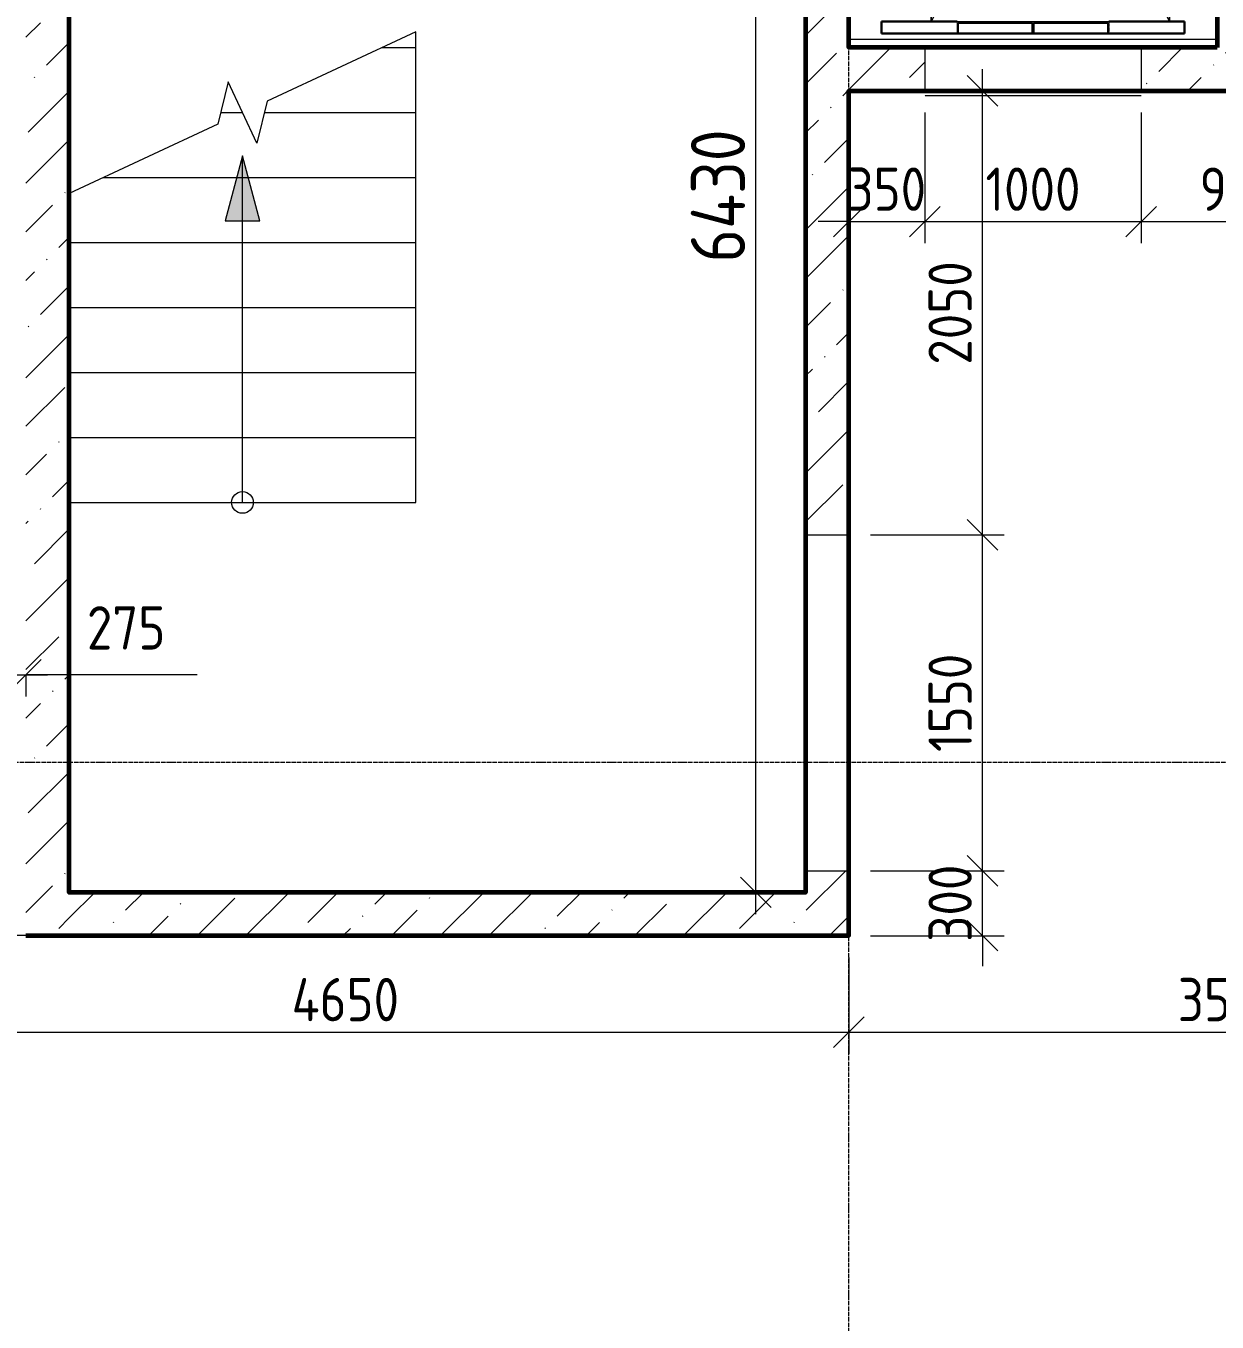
# Model space of a CAD drawing. Header units: millimetres. Extents: x -56773 to 221258, y -262288 to 26541.
# Drawn here: x 43284 to 48784, y -48044 to -42060 of the extents above; entities that cross this region are included whole.
import ezdxf

# ---------------------------------------------------------------- set-up
doc = ezdxf.new("R2010")
doc.units = ezdxf.units.MM
for name, pattern in [('ADSK_Линия сетки', [25, 20, -2.5, 0, -2.5]), ('ADSK_Невидимые', [5, 3, -2]), ('ADSK_Штриховая_ш2 п1_5', [4.5, 3, -1.5])]:
    doc.linetypes.add(name, pattern=pattern)
for name, color, linetype, lineweight in [('3.1 Штукатурка внешн стен для инвесторов', 5, 'Continuous', 60), ('5.4) Шлифовка лиф шахт НЗ', 6, 'Continuous', 60), ('Двери', 7, 'Continuous', 9), ('Лестницы', 7, 'Continuous', 9), ('Обобщенные модели', 7, 'ADSK_Невидимые', 18), ('Оборудование', 7, 'Continuous', 18), ('Оси', 7, 'Continuous', 9), ('Перекрытие', 7, 'Continuous', 18), ('Размеры', 7, 'Continuous', 9), ('Стены наружные', 7, 'Continuous', 18), ('Стены несущие', 7, 'Continuous', 30), ('Стрелки вверх', 7, 'Continuous', 18), ('Узлы', 7, 'Continuous', 18)]:
    doc.layers.add(name, color=color, linetype=linetype, lineweight=lineweight)
doc.styles.add('GOST Common_2', font='', dxfattribs={"width": 0.9, "height": 250})
doc.styles.add('GOST Common_3', font='', dxfattribs={"width": 0.9, "height": 200})
doc.styles.get('GOST Common_2').set_extended_font_data('GOST Common')
doc.styles.get('GOST Common_3').set_extended_font_data('GOST Common')
doc.dimstyles.new('ADSK_Основной_2_0_1', dxfattribs={"dimscale": 304.8, "dimtxt": 201.142999, "dimasz": 0.463911, "dimexe": 0.328084, "dimexo": 0.328084, "dimgap": 0.164042, "dimtad": 1, "dimdec": 3, "dimrnd": 0.001, "dimdsep": 46, "dimtxsty": 'GOST Common_3', "dimblk1": 'OBLIQUE', "dimblk2": 'OBLIQUE', "dimsah": 1, "dimcen": 0.09, "dimdle": 0.328084, "dimazin": 2, "dimtfac": 1, "dimtdec": 4, "dimtix": 1, "dimtmove": 1, "dimatfit": 3, "dimfxl": 1, "dimtvp": 1, "dimtolj": 1, "dimtzin": 0, "dimlwd": 20, "dimlwe": 20, "dimarcsym": 2})
doc.dimstyles.new('ADSK_Основной_2_0_2', dxfattribs={"dimscale": 304.8, "dimtxt": 201.142999, "dimasz": 0.463911, "dimexe": 0.328084, "dimexo": 0.328084, "dimgap": 0.164042, "dimtad": 1, "dimdec": 3, "dimrnd": 0.001, "dimdsep": 46, "dimtxsty": 'GOST Common_3', "dimblk1": 'OBLIQUE', "dimblk2": 'OBLIQUE', "dimsah": 1, "dimcen": 0.09, "dimdle": 0.328084, "dimazin": 2, "dimtfac": 1, "dimtdec": 4, "dimtix": 1, "dimtmove": 0, "dimatfit": 3, "dimfxl": 1, "dimtvp": 1, "dimtolj": 1, "dimtzin": 0, "dimlwd": 20, "dimlwe": 20, "dimarcsym": 2})
doc.dimstyles.new('ADSK_Основной_2_0_3', dxfattribs={"dimscale": 304.8, "dimtxt": 201.142999, "dimasz": 0.463911, "dimexe": 0.328084, "dimexo": 0.328084, "dimgap": 0.164042, "dimtad": 1, "dimdec": 3, "dimrnd": 0.001, "dimdsep": 46, "dimtxsty": 'GOST Common_2', "dimblk1": 'OBLIQUE', "dimblk2": 'OBLIQUE', "dimsah": 1, "dimcen": 0.09, "dimdle": 0.328084, "dimazin": 2, "dimtfac": 1, "dimtdec": 4, "dimtix": 1, "dimtmove": 0, "dimatfit": 3, "dimfxl": 1, "dimtvp": 1, "dimtolj": 1, "dimtzin": 0, "dimlwd": 20, "dimlwe": 20, "dimarcsym": 2})
pattern_1 = [(45, (1283.93, -48864.63), (84.18955, 308.69595), [396.875, -79.375, 3.353, -76.022])]

# ---------------------------------------------------------------- blocks, each defined once
blk = doc.blocks.new('AS-Shakhta_lifta-GOST_5746-2003 - Лифт_3_2700х1700 проем 1001-793162-Кладочный план 1-го этажа')
at = {"layer": 'Узлы'}
blk.add_hatch(color=256, dxfattribs=at).paths.add_polyline_path([(412.5, -920), (-412.5, -920), (-412.5, -1000), (412.5, -1000)])
at = {"layer": 'Обобщенные модели', "linetype": 'Continuous', "lineweight": 30}
for p, q in [((780, 1285), (-620, 1285)), ((-620, 1230), (-620, 1285)), ((-267, 1235), (-267, 1285)), ((-267, 1285), (77, 1285)), ((77, 1285), (77, 1235)), ((83, 1235), (83, 1285)), ((83, 1285), (427, 1285)), ((427, 1285), (427, 1235)), ((780, 1230), (780, 1285)), ((-270, 1230), (-620, 1230)), ((77, 1235), (-267, 1235)), ((427, 1235), (83, 1235)), ((430, 1230), (780, 1230))]:
    blk.add_line(p, q, dxfattribs=at)
at = {"layer": 'Обобщенные модели'}
for p, q in [((-270, 1235), (-270, 1285)), ((430, 1235), (430, 1285))]:
    blk.add_line(p, q, dxfattribs=at)
at = {"layer": 'Оборудование'}
for p, q in [((-770, -1350), (-770, 1350)), ((-770, 1350), (930, 1350)), ((930, 1350), (930, -1350)), ((-550, -870), (-550, 1230)), ((550, -870), (-550, 1230)), ((-550, -870), (550, 1230)), ((550, 1230), (-550, 1230)), ((-550, 1230), (-550, -870)), ((550, 1230), (550, -870)), ((550, -870), (550, 1230)), ((550, -870), (-550, -870)), ((-550, -870), (550, -870)), ((930, -1350), (-770, -1350))]:
    blk.add_line(p, q, dxfattribs=at)
at = {"layer": 'Узлы'}
for p, q in [((412.5, -920), (-412.5, -920)), ((-412.5, -920), (-412.5, -1000)), ((412.5, -1000), (412.5, -920)), ((-412.5, -1000), (412.5, -1000))]:
    blk.add_line(p, q, dxfattribs=at)
blk = doc.blocks.new('ADSK_Дверь_Проем - ADSK_Дверь_Проем-730830-Кладочный план 1-го этажа')
at = {"layer": 'Двери', "linetype": 'ADSK_Штриховая_ш2 п1_5'}
for p, q in [((-500, 100), (500, 100)), ((-500, -100), (500, -100))]:
    blk.add_line(p, q, dxfattribs=at)
blk = doc.blocks.new('ADSK_Дверь_Проем - ADSK_Дверь_Проем-2503678-Кладочный план 1-го этажа')
at = {"layer": 'Двери', "linetype": 'ADSK_Штриховая_ш2 п1_5'}
for p, q in [((-500, 11), (500, 11)), ((-500, -11), (500, -11))]:
    blk.add_line(p, q, dxfattribs=at)
blk = doc.blocks.new('_Oblique')
at = {"color": 0, "linetype": 'ByBlock', "lineweight": -2}
blk.add_line((-0.5, -0.5), (0.5, 0.5), dxfattribs=at)
blk = doc.blocks.new('*D3859')
at = {"layer": 'Defpoints', "color": 0, "lineweight": 25, "transparency": 16777216}
for p in [(47083.9, -46259.7), (42433.9, -46604.9), (47083.9, -46704.9)]:
    blk.add_point(p, dxfattribs=at)
at = {"layer": 'Размеры', "color": 0, "lineweight": 20, "transparency": 16777216}
for p, q in [((47083.9, -46359.7), (47083.9, -46804.9)), ((42333.9, -46704.9), (47183.9, -46704.9)), ((42433.9, -46704.9), (42433.9, -46804.9))]:
    blk.add_line(p, q, dxfattribs=at)
at = {"layer": 'Размеры', "color": 0, "lineweight": 20, "transparency": 16777216, "xscale": 141.4, "yscale": 141.4, "zscale": 141.4, "rotation": 180}
blk.add_blockref('_Oblique', (42433.9, -46704.9), dxfattribs=at)
at = {"layer": 'Размеры', "color": 0, "lineweight": 20, "transparency": 16777216, "xscale": 141.4, "yscale": 141.4, "zscale": 141.4}
blk.add_blockref('_Oblique', (47083.9, -46704.9), dxfattribs=at)
at = {"layer": 'Размеры', "color": 0, "lineweight": 9, "transparency": 16777216, "insert": (44758.9, -46554.9), "char_height": 200, "width": 625.93, "attachment_point": 5, "style": 'GOST Common_3'}
blk.add_mtext('\\A1;4650', dxfattribs=at)
blk = doc.blocks.new('*D3860')
at = {"layer": 'Defpoints', "color": 0, "lineweight": 25, "transparency": 16777216}
for p in [(47083.9, -46259.7), (50608.9, -46259.7), (50608.9, -46704.9)]:
    blk.add_point(p, dxfattribs=at)
at = {"layer": 'Размеры', "color": 0, "lineweight": 20, "transparency": 16777216}
for p, q in [((47083.9, -46359.7), (47083.9, -46804.9)), ((50608.9, -46359.7), (50608.9, -46804.9)), ((46983.9, -46704.9), (50708.9, -46704.9))]:
    blk.add_line(p, q, dxfattribs=at)
at = {"layer": 'Размеры', "color": 0, "lineweight": 20, "transparency": 16777216, "xscale": 141.4, "yscale": 141.4, "zscale": 141.4, "rotation": 180}
blk.add_blockref('_Oblique', (47083.9, -46704.9), dxfattribs=at)
at = {"layer": 'Размеры', "color": 0, "lineweight": 20, "transparency": 16777216, "xscale": 141.4, "yscale": 141.4, "zscale": 141.4}
blk.add_blockref('_Oblique', (50608.9, -46704.9), dxfattribs=at)
at = {"layer": 'Размеры', "color": 0, "lineweight": 9, "transparency": 16777216, "insert": (48846.4, -46554.9), "char_height": 200, "width": 605.475, "attachment_point": 5, "style": 'GOST Common_3'}
blk.add_mtext('\\A1;3525', dxfattribs=at)
blk = doc.blocks.new('*D3864')
at = {"layer": 'Defpoints', "color": 0, "lineweight": 25, "transparency": 16777216}
for p in [(47433.9, -42359.7), (47083.9, -42863.4), (47433.9, -42963.3)]:
    blk.add_point(p, dxfattribs=at)
at = {"layer": 'Размеры', "color": 0, "lineweight": 20, "transparency": 16777216}
for p, q in [((47433.9, -42459.7), (47433.9, -43063.3)), ((47083.9, -42963.3), (46942.5, -42963.3)), ((47083.9, -42963.3), (47433.9, -42963.3)), ((47083.9, -42963.4), (47083.9, -43063.3)), ((47433.9, -42963.3), (47575.3, -42963.3))]:
    blk.add_line(p, q, dxfattribs=at)
at = {"layer": 'Размеры', "color": 0, "lineweight": 20, "transparency": 16777216, "xscale": 141.4, "yscale": 141.4, "zscale": 141.4}
blk.add_blockref('_Oblique', (47083.9, -42963.3), dxfattribs=at)
at = {"layer": 'Размеры', "color": 0, "lineweight": 20, "transparency": 16777216, "xscale": 141.4, "yscale": 141.4, "zscale": 141.4, "rotation": 180}
blk.add_blockref('_Oblique', (47433.9, -42963.3), dxfattribs=at)
at = {"layer": 'Размеры', "color": 0, "lineweight": 9, "transparency": 16777216, "insert": (47258.9, -42813.3), "char_height": 200, "width": 454.106, "attachment_point": 5, "style": 'GOST Common_3'}
blk.add_mtext('\\A1;350', dxfattribs=at)
blk = doc.blocks.new('*D3865')
at = {"layer": 'Defpoints', "color": 0, "lineweight": 25, "transparency": 16777216}
for p in [(47433.9, -42359.7), (48433.9, -42359.7), (48433.9, -42963.3)]:
    blk.add_point(p, dxfattribs=at)
at = {"layer": 'Размеры', "color": 0, "lineweight": 20, "transparency": 16777216}
for p, q in [((47433.9, -42459.7), (47433.9, -43063.3)), ((48433.9, -42459.7), (48433.9, -43063.3)), ((47333.9, -42963.3), (48533.9, -42963.3))]:
    blk.add_line(p, q, dxfattribs=at)
at = {"layer": 'Размеры', "color": 0, "lineweight": 20, "transparency": 16777216, "xscale": 141.4, "yscale": 141.4, "zscale": 141.4, "rotation": 180}
blk.add_blockref('_Oblique', (47433.9, -42963.3), dxfattribs=at)
at = {"layer": 'Размеры', "color": 0, "lineweight": 20, "transparency": 16777216, "xscale": 141.4, "yscale": 141.4, "zscale": 141.4}
blk.add_blockref('_Oblique', (48433.9, -42963.3), dxfattribs=at)
at = {"layer": 'Размеры', "color": 0, "lineweight": 9, "transparency": 16777216, "insert": (47933.9, -42813.3), "char_height": 200, "width": 560.473, "attachment_point": 5, "style": 'GOST Common_3'}
blk.add_mtext('\\A1;1000', dxfattribs=at)
blk = doc.blocks.new('*D3866')
at = {"layer": 'Defpoints', "color": 0, "lineweight": 25, "transparency": 16777216}
for p in [(48433.9, -42359.7), (49333.9, -42359.7), (49333.9, -42963.3)]:
    blk.add_point(p, dxfattribs=at)
at = {"layer": 'Размеры', "color": 0, "lineweight": 20, "transparency": 16777216}
for p, q in [((48433.9, -42459.7), (48433.9, -43063.3)), ((49333.9, -42459.7), (49333.9, -43063.3)), ((48333.9, -42963.3), (49433.9, -42963.3))]:
    blk.add_line(p, q, dxfattribs=at)
at = {"layer": 'Размеры', "color": 0, "lineweight": 20, "transparency": 16777216, "xscale": 141.4, "yscale": 141.4, "zscale": 141.4, "rotation": 180}
blk.add_blockref('_Oblique', (48433.9, -42963.3), dxfattribs=at)
at = {"layer": 'Размеры', "color": 0, "lineweight": 20, "transparency": 16777216, "xscale": 141.4, "yscale": 141.4, "zscale": 141.4}
blk.add_blockref('_Oblique', (49333.9, -42963.3), dxfattribs=at)
at = {"layer": 'Размеры', "color": 0, "lineweight": 9, "transparency": 16777216, "insert": (48883.9, -42813.3), "char_height": 200, "width": 454.106, "attachment_point": 5, "style": 'GOST Common_3'}
blk.add_mtext('\\A1;900', dxfattribs=at)
blk = doc.blocks.new('*D3871')
at = {"layer": 'Defpoints', "color": 0, "lineweight": 25, "transparency": 16777216}
for p in [(47083.9, -45959.7), (47701.4, -45959.7), (47083.9, -46259.7)]:
    blk.add_point(p, dxfattribs=at)
at = {"layer": 'Размеры', "color": 0, "lineweight": 20, "transparency": 16777216}
for p, q in [((47701.4, -45959.7), (47701.4, -45818.3)), ((47183.9, -45959.7), (47801.4, -45959.7)), ((47701.4, -46259.7), (47701.4, -45959.7)), ((47183.9, -46259.7), (47801.4, -46259.7)), ((47701.4, -46259.7), (47701.4, -46401.1))]:
    blk.add_line(p, q, dxfattribs=at)
at = {"layer": 'Размеры', "color": 0, "lineweight": 20, "transparency": 16777216, "xscale": 141.4, "yscale": 141.4, "zscale": 141.4}
for p, rotation in [((47701.4, -45959.7), 270), ((47701.4, -46259.7), 90)]:
    blk.add_blockref('_Oblique', p, dxfattribs=dict(at, rotation=rotation))
at = {"layer": 'Размеры', "color": 0, "lineweight": 9, "transparency": 16777216, "insert": (47551.4, -46109.7), "char_height": 200, "width": 454.106, "attachment_point": 5, "rotation": 90, "style": 'GOST Common_3'}
blk.add_mtext('\\A1;300', dxfattribs=at)
blk = doc.blocks.new('*D3872')
at = {"layer": 'Defpoints', "color": 0, "lineweight": 25, "transparency": 16777216}
for p in [(47083.9, -44409.7), (47701.4, -44409.7), (47083.9, -45959.7)]:
    blk.add_point(p, dxfattribs=at)
at = {"layer": 'Размеры', "color": 0, "lineweight": 20, "transparency": 16777216}
for p, q in [((47701.4, -46059.7), (47701.4, -44309.7)), ((47183.9, -44409.7), (47801.4, -44409.7)), ((47183.9, -45959.7), (47801.4, -45959.7))]:
    blk.add_line(p, q, dxfattribs=at)
at = {"layer": 'Размеры', "color": 0, "lineweight": 20, "transparency": 16777216, "xscale": 141.4, "yscale": 141.4, "zscale": 141.4}
for p, rotation in [((47701.4, -44409.7), 90), ((47701.4, -45959.7), 270)]:
    blk.add_blockref('_Oblique', p, dxfattribs=dict(at, rotation=rotation))
at = {"layer": 'Размеры', "color": 0, "lineweight": 9, "transparency": 16777216, "insert": (47551.4, -45184.7), "char_height": 200, "width": 560.473, "attachment_point": 5, "rotation": 90, "style": 'GOST Common_3'}
blk.add_mtext('\\A1;1550', dxfattribs=at)
blk = doc.blocks.new('*D3873')
at = {"layer": 'Defpoints', "color": 0, "lineweight": 25, "transparency": 16777216}
for p in [(47601.4, -42359.7), (47701.4, -42359.7), (47083.9, -44409.7)]:
    blk.add_point(p, dxfattribs=at)
at = {"layer": 'Размеры', "color": 0, "lineweight": 20, "transparency": 16777216}
for p, q in [((47701.4, -44509.7), (47701.4, -42259.7)), ((47701.4, -42359.7), (47801.4, -42359.7)), ((47183.9, -44409.7), (47801.4, -44409.7))]:
    blk.add_line(p, q, dxfattribs=at)
at = {"layer": 'Размеры', "color": 0, "lineweight": 20, "transparency": 16777216, "xscale": 141.4, "yscale": 141.4, "zscale": 141.4}
for p, rotation in [((47701.4, -42359.7), 90), ((47701.4, -44409.7), 270)]:
    blk.add_blockref('_Oblique', p, dxfattribs=dict(at, rotation=rotation))
at = {"layer": 'Размеры', "color": 0, "lineweight": 9, "transparency": 16777216, "insert": (47551.4, -43384.7), "char_height": 200, "width": 605.475, "attachment_point": 5, "rotation": 90, "style": 'GOST Common_3'}
blk.add_mtext('\\A1;2050', dxfattribs=at)
blk = doc.blocks.new('*D3645')
at = {"layer": 'Defpoints', "color": 0, "lineweight": 25, "transparency": 16777216}
for p in [(46554.6, -39629.7), (46654.6, -39629.7), (46554.6, -46059.7)]:
    blk.add_point(p, dxfattribs=at)
at = {"layer": 'Размеры', "color": 0, "lineweight": 20, "transparency": 16777216}
for p, q in [((46654.6, -46159.7), (46654.6, -39529.7)), ((46654.6, -39629.7), (46754.6, -39629.7)), ((46654.6, -46059.7), (46754.6, -46059.7))]:
    blk.add_line(p, q, dxfattribs=at)
at = {"layer": 'Размеры', "color": 0, "lineweight": 20, "transparency": 16777216, "xscale": 141.4, "yscale": 141.4, "zscale": 141.4}
for p, rotation in [((46654.6, -39629.7), 90), ((46654.6, -46059.7), 270)]:
    blk.add_blockref('_Oblique', p, dxfattribs=dict(at, rotation=rotation))
at = {"layer": 'Размеры', "color": 0, "lineweight": 9, "transparency": 16777216, "insert": (46479.6, -42844.7), "char_height": 250, "width": 625.93, "attachment_point": 5, "rotation": 90, "style": 'GOST Common_2'}
blk.add_mtext('\\A1;6430', dxfattribs=at)
blk = doc.blocks.new('*D3664')
at = {"layer": 'Defpoints', "color": 0, "lineweight": 25, "transparency": 16777216}
for p in [(43008.9, -44955.4), (43283.9, -44955.4), (43283.9, -45055.4)]:
    blk.add_point(p, dxfattribs=at)
at = {"layer": 'Размеры', "color": 0, "lineweight": 20, "transparency": 16777216}
for p, q in [((42908.9, -45055.4), (43383.9, -45055.4)), ((43008.9, -45055.4), (43008.9, -45155.4)), ((43283.9, -45055.4), (43283.9, -45155.4)), ((44074, -45055.4), (43283.9, -45055.4))]:
    blk.add_line(p, q, dxfattribs=at)
at = {"layer": 'Размеры', "color": 0, "lineweight": 20, "transparency": 16777216, "xscale": 141.4, "yscale": 141.4, "zscale": 141.4, "rotation": 180}
blk.add_blockref('_Oblique', (43008.9, -45055.4), dxfattribs=at)
at = {"layer": 'Размеры', "color": 0, "lineweight": 20, "transparency": 16777216, "xscale": 141.4, "yscale": 141.4, "zscale": 141.4}
blk.add_blockref('_Oblique', (43283.9, -45055.4), dxfattribs=at)
at = {"layer": 'Размеры', "color": 0, "lineweight": 9, "transparency": 16777216, "insert": (43565.5, -44738.7), "char_height": 200, "width": 454.106, "attachment_point": 1, "line_spacing_factor": 1.022761, "style": 'GOST Common_3'}
blk.add_mtext('\\A1;275', dxfattribs=at)

msp = doc.modelspace()

# ---------------------------------------------------------------- hatches: boundary and pattern name
at = {"layer": 'Стены наружные', "lineweight": 9}
h = msp.add_hatch(dxfattribs=at)
h.set_pattern_fill('FP_1', color=256, style=0, pattern_type=2)
h.set_pattern_definition(pattern_1)
h.paths.add_polyline_path([(43283.9343, -46259.6624), (43483.9343, -46259.6624), (43483.9343, -37659.6624), (43283.9343, -37659.6624), (43283.9343, -46234.6624)])
h = msp.add_hatch(dxfattribs=at)
h.set_pattern_fill('FP_1', color=256, style=0, pattern_type=2)
h.set_pattern_definition(pattern_1)
h.paths.add_polyline_path([(47083.9343, -46259.6624), (47083.9343, -45959.6624), (46883.9343, -45959.6624), (46883.9343, -46259.6624)])
h.paths.add_polyline_path([(46883.9343, -44409.6624), (47083.9343, -44409.6624), (47083.9343, -37659.6624), (46883.9343, -37659.6624), (46883.9343, -43549.7783)])
h = msp.add_hatch(dxfattribs=at)
h.set_pattern_fill('FP_1', color=256, style=0, pattern_type=2)
h.set_pattern_definition(pattern_1)
h.paths.add_polyline_path([(49333.9343, -42359.6624), (49333.9343, -42159.6624), (48433.9343, -42159.6624), (48433.9343, -42359.6624)])
h.paths.add_polyline_path([(47433.9343, -42359.6624), (47433.9343, -42159.6624), (47083.9343, -42159.6624), (47083.9343, -42359.6624)])
h.paths.add_polyline_path([(50333.9343, -42359.6624), (50883.9343, -42359.6624), (50883.9343, -42159.6624), (50333.9343, -42159.6624), (50333.9343, -42261.6105)])
h = msp.add_hatch(dxfattribs=at)
h.set_pattern_fill('FP_1', color=256, style=0, pattern_type=2)
h.set_pattern_definition(pattern_1)
h.paths.add_polyline_path([(43483.9343, -46259.6624), (46883.9343, -46259.6624), (46883.9343, -46059.6624), (43483.9343, -46059.6624), (43483.9343, -46126.1139)])
at = {"layer": 'Стрелки вверх'}
msp.add_hatch(color=256, dxfattribs=at).paths.add_polyline_path([(44364.3191, -42959.6624), (44283.9343, -42659.6624), (44203.5496, -42959.6624)])

# ---------------------------------------------------------------- linework, layer by layer
at = {"layer": '3.1 Штукатурка внешн стен для инвесторов'}
msp.add_lwpolyline([(43483.9343, -37860.0624), (46883.9343, -37860.0624), (46883.9343, -46059.6624), (43483.9343, -46059.6624)], close=True, dxfattribs=at)
msp.add_lwpolyline([(43283.9343, -46259.6624), (47083.9343, -46259.6624), (47083.9343, -42359.6624), (50858.9343, -42359.6624)], dxfattribs=at)
at = {"layer": '5.4) Шлифовка лиф шахт НЗ'}
msp.add_lwpolyline([(48783.9343, -42159.6624), (47083.9343, -42159.6624), (47083.9343, -39459.6624), (48783.9343, -39459.6624)], close=True, dxfattribs=at)
at = {"layer": 'Лестницы'}
for p, q in [((45083.9343, -42086.6163), (44397.2228, -42406.8351)), ((45083.9343, -42159.6624), (45083.9343, -42086.6163)), ((44927.2864, -42159.6624), (45083.9343, -42159.6624)), ((44927.2864, -42159.6624), (45083.9343, -42159.6624)), ((45083.9343, -42459.6624), (45083.9343, -42159.6624)), ((44217.9002, -42318.0518), (44170.6458, -42512.4897)), ((44349.9684, -42601.273), (44217.9002, -42318.0518)), ((44397.2228, -42406.8351), (44349.9684, -42601.273)), ((44183.4845, -42459.6624), (44283.9343, -42459.6624)), ((44183.4845, -42459.6624), (44283.9343, -42459.6624)), ((44384.3841, -42459.6624), (45083.9343, -42459.6624)), ((44384.3841, -42459.6624), (45083.9343, -42459.6624)), ((45083.9343, -42759.6624), (45083.9343, -42459.6624)), ((44170.6458, -42512.4897), (43483.9343, -42832.7085)), ((43640.5822, -42759.6624), (45083.9343, -42759.6624)), ((43640.5822, -42759.6624), (45083.9343, -42759.6624)), ((45083.9343, -43059.6624), (45083.9343, -42759.6624)), ((43483.9343, -43059.6624), (45083.9343, -43059.6624)), ((43483.9343, -43059.6624), (45083.9343, -43059.6624)), ((45083.9343, -43359.6624), (45083.9343, -43059.6624)), ((43483.9343, -43359.6624), (45083.9343, -43359.6624)), ((43483.9343, -43359.6624), (45083.9343, -43359.6624)), ((45083.9343, -43659.6624), (45083.9343, -43359.6624)), ((43483.9343, -43659.6624), (45083.9343, -43659.6624)), ((43483.9343, -43659.6624), (45083.9343, -43659.6624)), ((45083.9343, -43959.6624), (45083.9343, -43659.6624)), ((43483.9343, -43959.6624), (45083.9343, -43959.6624)), ((43483.9343, -43959.6624), (45083.9343, -43959.6624)), ((45083.9343, -44259.6624), (45083.9343, -43959.6624)), ((43483.9343, -44259.6624), (45083.9343, -44259.6624)), ((43483.9343, -44259.6624), (45083.9343, -44259.6624))]:
    msp.add_line(p, q, dxfattribs=at)
at = {"layer": 'Оси', "linetype": 'ADSK_Линия сетки', "lineweight": 5}
for p, q in [((47083.9343, -59838.5137), (47083.9343, -38837.1863)), ((63681.4538, -45459.6624), (-23956.1623, -45459.6624))]:
    msp.add_line(p, q, dxfattribs=at)
at = {"layer": 'Перекрытие'}
msp.add_line((48783.9343, -42122.5624), (47083.9343, -42122.5624), dxfattribs=at)
at = {"layer": 'Стены несущие', "lineweight": 9}
for p, q in [((47083.9343, -42159.6624), (47083.9343, -39459.6624)), ((48783.9343, -42159.6624), (48783.9343, -39459.6624)), ((43483.9343, -39629.6624), (43483.9343, -46059.6624)), ((46883.9343, -39629.6624), (46883.9343, -44409.6624)), ((47433.9343, -42159.6624), (47083.9343, -42159.6624)), ((47433.9343, -42159.6624), (47433.9343, -42359.6624)), ((48783.9343, -42159.6624), (48433.9343, -42159.6624)), ((48433.9343, -42159.6624), (48433.9343, -42359.6624)), ((47083.9343, -44409.6624), (47083.9343, -42359.6624)), ((47083.9343, -42359.6624), (47433.9343, -42359.6624)), ((48433.9343, -42359.6624), (49333.9343, -42359.6624)), ((46883.9343, -44409.6624), (47083.9343, -44409.6624)), ((46883.9343, -46059.6624), (46883.9343, -45959.6624)), ((46883.9343, -45959.6624), (47083.9343, -45959.6624)), ((47083.9343, -45959.6624), (47083.9343, -46259.6624)), ((43483.9343, -46059.6624), (46883.9343, -46059.6624)), ((47083.9343, -46259.6624), (42433.9343, -46259.6624))]:
    msp.add_line(p, q, dxfattribs=at)
at = {"layer": 'Стрелки вверх'}
for p, q in [((44283.9343, -42659.6624), (44203.5496, -42959.6624)), ((44283.9343, -42759.6624), (44283.9343, -42659.6624)), ((44364.3191, -42959.6624), (44283.9343, -42659.6624)), ((44283.9343, -43059.6624), (44283.9343, -42759.6624)), ((44203.5496, -42959.6624), (44364.3191, -42959.6624)), ((44283.9343, -43359.6624), (44283.9343, -43059.6624)), ((44283.9343, -43659.6624), (44283.9343, -43359.6624)), ((44283.9343, -43959.6624), (44283.9343, -43659.6624)), ((44283.9343, -44259.6624), (44283.9343, -43959.6624))]:
    msp.add_line(p, q, dxfattribs=at)
msp.add_circle((44283.9343, -44259.6624), 50, dxfattribs=at)

# ---------------------------------------------------------------- block references
at = {"layer": 'Двери'}
msp.add_blockref('ADSK_Дверь_Проем - ADSK_Дверь_Проем-730830-Кладочный план 1-го этажа', (47933.9343, -42259.6624), dxfattribs=at)
at = {"layer": 'Двери', "rotation": 180}
msp.add_blockref('ADSK_Дверь_Проем - ADSK_Дверь_Проем-2503678-Кладочный план 1-го этажа', (47933.9343, -42370.6624), dxfattribs=at)
at = {"layer": 'Оборудование', "rotation": 180}
msp.add_blockref('AS-Shakhta_lifta-GOST_5746-2003 - Лифт_3_2700х1700 проем 1001-793162-Кладочный план 1-го этажа', (48013.9343, -40809.6624), dxfattribs=at)

# ---------------------------------------------------------------- dimensions: what is measured, and where the dimension line sits
at = {"layer": 'Размеры', "lineweight": 9}
for base, p1, p2, dimstyle, override, picture, middle in [((46654.5962, -39629.6624), (46554.6113, -46059.6624), (46554.6113, -39629.6624), 'ADSK_Основной_2_0_3', {"dimpost": '<>', "dimfxl": 6430}, '*D3645', (46479.5962, -42844.6624)), ((47701.4264, -42359.6624), (47083.9343, -44409.6624), (47601.4415, -42359.6624), 'ADSK_Основной_2_0_2', {"dimpost": '<>', "dimfxl": 2114.31163}, '*D3873', (47551.4264, -43384.6624)), ((47701.4264, -44409.6624), (47083.9343, -45959.6624), (47083.9343, -44409.6624), 'ADSK_Основной_2_0_2', {"dimpost": '<>', "dimfxl": 1550}, '*D3872', (47551.4264, -45184.6624)), ((47701.4264, -45959.6624), (47083.9343, -46259.6624), (47083.9343, -45959.6624), 'ADSK_Основной_2_0_2', {"dimpost": '<>', "dimfxl": 300}, '*D3871', (47551.4264, -46109.6624))]:
    dim = msp.add_linear_dim(base=base, p1=p1, p2=p2, angle=90, dimstyle=dimstyle, override=override, dxfattribs=at)
    dim.commit()
    dim.dimension.update_dxf_attribs({"geometry": picture, "text_midpoint": middle})
for base, p1, p2, override, picture, middle in [((47433.9343, -42963.3403), (47083.9343, -42863.3554), (47433.9343, -42359.6624), {"dimpost": '<>', "dimfxl": 613.356884}, '*D3864', (47258.9343, -42813.3403)), ((48433.9343, -42963.3403), (47433.9343, -42359.6624), (48433.9343, -42359.6624), {"dimpost": '<>', "dimfxl": 1000}, '*D3865', (47933.9343, -42813.3403)), ((49333.9343, -42963.3403), (48433.9343, -42359.6624), (49333.9343, -42359.6624), {"dimpost": '<>', "dimfxl": 900}, '*D3866', (48883.9343, -42813.3403)), ((47083.9343, -46704.8769), (42433.9343, -46604.892), (47083.9343, -46259.6624), {"dimpost": '<>', "dimfxl": 4662.79782}, '*D3859', (44758.9343, -46554.8769)), ((50608.9343, -46704.8769), (47083.9343, -46259.6624), (50608.9343, -46259.6624), {"dimpost": '<>', "dimfxl": 3525}, '*D3860', (48846.4343, -46554.8769))]:
    dim = msp.add_linear_dim(base=base, p1=p1, p2=p2, dimstyle='ADSK_Основной_2_0_2', override=override, dxfattribs=at)
    dim.commit()
    dim.dimension.update_dxf_attribs({"geometry": picture, "text_midpoint": middle})
dim = msp.add_linear_dim(base=(43283.9343, -45055.4147), p1=(43008.9343, -44955.4298), p2=(43283.9343, -44955.4298), dimstyle='ADSK_Основной_2_0_1', override={"dimpost": '<>', "dimfxl": 275}, dxfattribs=at)
dim.commit()
dim.dimension.update_dxf_attribs({"geometry": '*D3664', "text_midpoint": (43792.5261, -45203.1129), "dimtype": 160})

doc.saveas('drawing.dxf')
